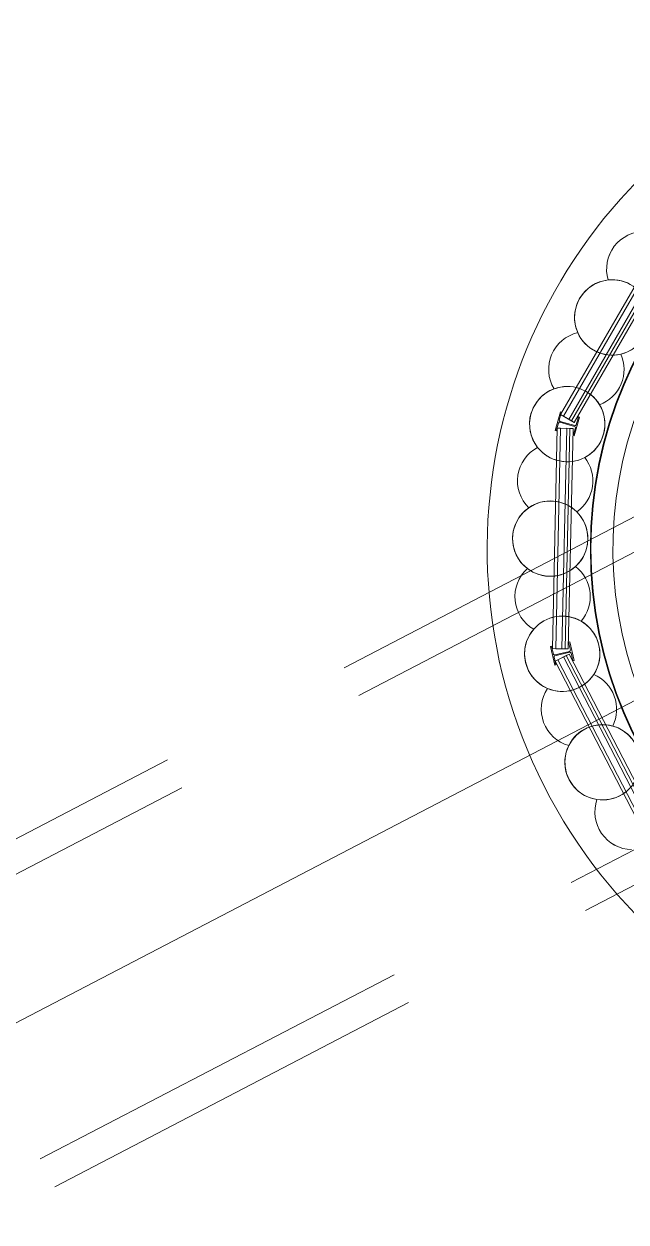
# Model space of a CAD drawing. Header units: metres. Extents: x 1753726 to 1755216, y 5920592 to 5921703.
# Drawn here: x 1754205.66 to 1754210.45, y 5920994.89 to 5921004.43 of the extents above; entities that cross this region are included whole.
import ezdxf

# ---------------------------------------------------------------- set-up
doc = ezdxf.new("R2010")
doc.units = ezdxf.units.M
doc.linetypes.add('CENTER', pattern=[50.8, 31.75, -6.35, 6.35, -6.35])
doc.linetypes.add('HIDDEN2', pattern=[4.7625, 3.175, -1.5875])
for name, color, linetype, lineweight in [('A-FLOR-____-OTLN', 9, 'Continuous', 9), ('A-WALL-____-OTLN', 2, 'Continuous', 9), ('P-PIPE-____-CNTR', 1, 'CENTER', 9), ('P-PIPE-____-OTLN', 6, 'HIDDEN2', 18), ('S-BEAM-____-OTLN', 7, 'Continuous', 9), ('S-FNDN-____-OTLN', 7, 'Continuous', 9)]:
    doc.layers.add(name, color=color, linetype=linetype, lineweight=lineweight)

# ---------------------------------------------------------------- blocks, each defined once
blk = doc.blocks.new('308492-ARUP-TUTB-MOD-0001_rvt-1-X-ARUP-GL-HERNE_BAY_ALIGNMENT')
at = {"layer": 'P-PIPE-____-CNTR'}
blk.add_line((1754158.8357, 5920972.1344), (1754211.6233, 5920999.6192), dxfattribs=at)
blk.add_line((1754158.8357, 5920972.1344), (1754211.6233, 5920999.6192), dxfattribs=at)
at = {"layer": 'P-PIPE-____-OTLN'}
for p, q in [((1754211.0229, 5921000.7723), (1754158.2353, 5920973.2875)), ((1754211.1384, 5921000.5505), (1754158.3508, 5920973.0657)), ((1754159.3206, 5920971.2031), (1754212.1082, 5920998.6879)), ((1754159.4361, 5920970.9814), (1754212.2236, 5920998.4661))]:
    blk.add_line(p, q, dxfattribs=at)
blk = doc.blocks.new('Arup_Beam_Steel I Section_UC_AU1 - 150UC30-4392361-X-ARUP-GL-HERNE_BAY_ALIGNMENT')
at = {"layer": 'S-BEAM-____-OTLN'}
for p, q in [((1754209.9265, 5921001.341), (1754209.8851, 5921001.1937)), ((1754209.8851, 5921001.1937), (1754209.9265, 5921001.341)), ((1754209.9181, 5921001.2765), (1754209.9355, 5921001.3384)), ((1754209.9355, 5921001.3384), (1754209.9181, 5921001.2765)), ((1754209.9355, 5921001.3384), (1754209.9265, 5921001.341)), ((1754209.9265, 5921001.341), (1754209.9355, 5921001.3384)), ((1754209.8942, 5921001.1911), (1754209.9116, 5921001.253)), ((1754209.9116, 5921001.253), (1754209.8942, 5921001.1911)), ((1754209.9225, 5921001.2592), (1754210.0394, 5921001.2264)), ((1754210.0394, 5921001.2264), (1754209.9225, 5921001.2592)), ((1754210.0412, 5921001.2328), (1754209.9243, 5921001.2655)), ((1754209.9243, 5921001.2655), (1754210.0412, 5921001.2328)), ((1754210.0373, 5921001.151), (1754210.0786, 5921001.2983)), ((1754210.0786, 5921001.2983), (1754210.0373, 5921001.151)), ((1754210.0695, 5921001.3008), (1754210.0522, 5921001.2389)), ((1754210.0522, 5921001.2389), (1754210.0695, 5921001.3008)), ((1754210.0786, 5921001.2983), (1754210.0695, 5921001.3008)), ((1754210.0695, 5921001.3008), (1754210.0786, 5921001.2983)), ((1754209.8851, 5921001.1937), (1754209.8942, 5921001.1911)), ((1754209.8942, 5921001.1911), (1754209.8851, 5921001.1937)), ((1754210.0456, 5921001.2154), (1754210.0282, 5921001.1535)), ((1754210.0282, 5921001.1535), (1754210.0456, 5921001.2154)), ((1754210.0282, 5921001.1535), (1754210.0373, 5921001.151)), ((1754210.0373, 5921001.151), (1754210.0282, 5921001.1535))]:
    blk.add_line(p, q, dxfattribs=at)
for centre, major_axis, start_param, end_param in [((1754209.9201, 5921001.2506), (-0.00686, 0.00567), 5.129248, 6.700044), ((1754209.9201, 5921001.2506), (-0.00686, 0.00567), 5.129248, 6.700044), ((1754209.9267, 5921001.2741), (-0.00865, 0.00208), 6.245168, 7.815964), ((1754209.9267, 5921001.2741), (-0.00865, 0.00208), 6.245168, 7.815964), ((1754210.037, 5921001.2178), (-0.0083, 0.00321), 3.236701, 4.807497), ((1754210.037, 5921001.2178), (-0.0083, 0.00321), 3.236701, 4.807497), ((1754210.0436, 5921001.2413), (-0.00768, 0.00449), 1.82678, 3.397576), ((1754210.0436, 5921001.2413), (-0.00768, 0.00449), 1.82678, 3.397576)]:
    blk.add_ellipse(centre, major_axis=major_axis, ratio=1, start_param=start_param, end_param=end_param, dxfattribs=at)
blk = doc.blocks.new('Arup_Beam_Steel I Section_UC_AU1 - 150UC30-4392442-X-ARUP-GL-HERNE_BAY_ALIGNMENT')
at = {"layer": 'S-BEAM-____-OTLN'}
for p, q in [((1754210.001, 5920999.511), (1754209.9919, 5920999.5089)), ((1754209.9919, 5920999.5089), (1754210.001, 5920999.511)), ((1754209.9919, 5920999.5089), (1754210.0065, 5920999.4463)), ((1754210.0065, 5920999.4463), (1754209.9919, 5920999.5089)), ((1754210.0358, 5920999.362), (1754210.001, 5920999.511)), ((1754210.001, 5920999.511), (1754210.0358, 5920999.362)), ((1754209.8563, 5920999.4773), (1754209.8471, 5920999.4751)), ((1754209.8471, 5920999.4751), (1754209.8563, 5920999.4773)), ((1754209.8471, 5920999.4751), (1754209.8819, 5920999.3261)), ((1754209.8819, 5920999.3261), (1754209.8471, 5920999.4751)), ((1754209.8709, 5920999.4146), (1754209.8563, 5920999.4773)), ((1754209.8563, 5920999.4773), (1754209.8709, 5920999.4146)), ((1754209.9998, 5920999.4356), (1754209.8816, 5920999.408)), ((1754209.8816, 5920999.408), (1754209.9998, 5920999.4356)), ((1754209.8831, 5920999.4016), (1754210.0013, 5920999.4292)), ((1754210.0013, 5920999.4292), (1754209.8831, 5920999.4016)), ((1754210.012, 5920999.4225), (1754210.0266, 5920999.3599)), ((1754210.0266, 5920999.3599), (1754210.012, 5920999.4225)), ((1754209.8911, 5920999.3283), (1754209.8765, 5920999.3909)), ((1754209.8765, 5920999.3909), (1754209.8911, 5920999.3283)), ((1754209.8819, 5920999.3261), (1754209.8911, 5920999.3283)), ((1754209.8911, 5920999.3283), (1754209.8819, 5920999.3261)), ((1754210.0266, 5920999.3599), (1754210.0358, 5920999.362)), ((1754210.0358, 5920999.362), (1754210.0266, 5920999.3599))]:
    blk.add_line(p, q, dxfattribs=at)
for centre, major_axis, start_param, end_param in [((1754209.8796, 5920999.4167), (-0.00102, 0.00884), 1.685429, 3.256226), ((1754209.8796, 5920999.4167), (-0.00102, 0.00884), 1.685429, 3.256226), ((1754209.9978, 5920999.4442), (0.00884, 0.00102), 4.827022, 6.397818), ((1754209.9978, 5920999.4442), (0.00884, 0.00102), 4.827022, 6.397818), ((1754210.0033, 5920999.4205), (-0.00806, 0.00378), 3.8098, 5.380596), ((1754210.0033, 5920999.4205), (-0.00806, 0.00378), 3.8098, 5.380596), ((1754209.8851, 5920999.3929), (0.00837, 0.00302), 1.453606, 3.024402), ((1754209.8851, 5920999.3929), (0.00837, 0.00302), 1.453606, 3.024402)]:
    blk.add_ellipse(centre, major_axis=major_axis, ratio=1, start_param=start_param, end_param=end_param, dxfattribs=at)
blk = doc.blocks.new('308492-ARUP-STTW-MOD-0400_rvt-1-X-ARUP-GL-HERNE_BAY_ALIGNMENT')
at = {"layer": 'A-FLOR-____-OTLN'}
for start, end in [(0, 180), (0, 180), (180, 0), (180, 0)]:
    blk.add_arc((1754213.52, 5921000.2536), 3.35, start, end, dxfattribs=at)
at = {"layer": 'A-WALL-____-OTLN'}
for p, q in [((1754210.8038, 5921002.8349), (1754209.9288, 5921001.3194)), ((1754209.9288, 5921001.3194), (1754210.8038, 5921002.8349)), ((1754210.8254, 5921002.8224), (1754209.9504, 5921001.3069)), ((1754209.9937, 5921001.2819), (1754210.8687, 5921002.7974)), ((1754210.8687, 5921002.7974), (1754209.9937, 5921001.2819)), ((1754210.0154, 5921001.2694), (1754210.8904, 5921002.7849)), ((1754210.037, 5921001.2569), (1754210.912, 5921002.7724)), ((1754210.912, 5921002.7724), (1754210.037, 5921001.2569)), ((1754210.037, 5921001.2569), (1754210.912, 5921002.7724)), ((1754210.912, 5921002.7724), (1754210.037, 5921001.2569)), ((1754210.037, 5921001.2569), (1754209.9288, 5921001.3194)), ((1754209.9504, 5921001.3069), (1754209.9288, 5921001.3194)), ((1754209.9504, 5921001.3069), (1754210.0154, 5921001.2694)), ((1754210.037, 5921001.2569), (1754209.9937, 5921001.2819)), ((1754209.9937, 5921001.2819), (1754210.037, 5921001.2569)), ((1754210.037, 5921001.2569), (1754210.0154, 5921001.2694)), ((1754209.9022, 5921001.2123), (1754209.8641, 5920999.4577)), ((1754209.8641, 5920999.4577), (1754209.9022, 5921001.2123)), ((1754209.9272, 5921001.2118), (1754209.8891, 5920999.4572)), ((1754209.9022, 5921001.2123), (1754210.0272, 5921001.2096)), ((1754209.9022, 5921001.2123), (1754209.9272, 5921001.2118)), ((1754209.9272, 5921001.2118), (1754210.0022, 5921001.2101)), ((1754209.9391, 5920999.4561), (1754209.9772, 5921001.2107)), ((1754209.9772, 5921001.2107), (1754209.9391, 5920999.4561)), ((1754209.9641, 5920999.4556), (1754210.0022, 5921001.2101)), ((1754209.9772, 5921001.2107), (1754210.0272, 5921001.2096)), ((1754209.9772, 5921001.2107), (1754210.0272, 5921001.2096)), ((1754209.9891, 5920999.455), (1754210.0272, 5921001.2096)), ((1754210.0272, 5921001.2096), (1754209.9891, 5920999.455)), ((1754209.9891, 5920999.455), (1754210.0272, 5921001.2096)), ((1754210.0272, 5921001.2096), (1754209.9891, 5920999.455)), ((1754210.0022, 5921001.2101), (1754210.0272, 5921001.2096)), ((1754209.9891, 5920999.455), (1754209.8641, 5920999.4577)), ((1754209.8891, 5920999.4572), (1754209.8641, 5920999.4577)), ((1754209.885, 5920999.3572), (1754209.9961, 5920999.4146)), ((1754209.8891, 5920999.4572), (1754209.9641, 5920999.4556)), ((1754209.9891, 5920999.455), (1754209.9391, 5920999.4561)), ((1754209.9391, 5920999.4561), (1754209.9891, 5920999.455)), ((1754209.9517, 5920999.3916), (1754209.9961, 5920999.4146)), ((1754209.9517, 5920999.3916), (1754209.9961, 5920999.4146)), ((1754209.9891, 5920999.455), (1754209.9641, 5920999.4556)), ((1754209.9739, 5920999.4031), (1754209.9961, 5920999.4146)), ((1754210.8033, 5920997.8506), (1754209.9961, 5920999.4146)), ((1754209.9961, 5920999.4146), (1754210.8033, 5920997.8506)), ((1754210.8033, 5920997.8506), (1754209.9961, 5920999.4146)), ((1754209.9961, 5920999.4146), (1754210.8033, 5920997.8506)), ((1754209.885, 5920999.3572), (1754209.9072, 5920999.3687)), ((1754209.885, 5920999.3572), (1754210.6922, 5920997.7933)), ((1754210.6922, 5920997.7933), (1754209.885, 5920999.3572)), ((1754209.9072, 5920999.3687), (1754209.9739, 5920999.4031)), ((1754209.9072, 5920999.3687), (1754210.7144, 5920997.8047)), ((1754210.7589, 5920997.8277), (1754209.9517, 5920999.3916)), ((1754209.9517, 5920999.3916), (1754210.7589, 5920997.8277)), ((1754210.7811, 5920997.8391), (1754209.9739, 5920999.4031))]:
    blk.add_line(p, q, dxfattribs=at)
at = {"layer": 'S-BEAM-____-OTLN'}
for start, end in [(0, 180), (0, 180), (180, 0), (180, 0)]:
    blk.add_arc((1754213.52, 5921000.2536), 3.355, start, end, dxfattribs=at)
at = {"layer": 'S-FNDN-____-OTLN', "flags": 128}
for points in [[(1754210.0538, 5921002.1868), (1754210.0768, 5921002.2392), (1754210.1093, 5921002.2864), (1754210.1502, 5921002.3265), (1754210.198, 5921002.3581), (1754210.2509, 5921002.38), (1754210.3071, 5921002.3914)], [(1754210.3071, 5921002.3914), (1754210.2509, 5921002.38), (1754210.198, 5921002.3581), (1754210.1502, 5921002.3265), (1754210.1093, 5921002.2864), (1754210.0768, 5921002.2392), (1754210.0538, 5921002.1868)], [(1754210.3071, 5921002.3914), (1754210.359, 5921002.3925), (1754210.4103, 5921002.3845), (1754210.4594, 5921002.3678), (1754210.505, 5921002.3429), (1754210.5456, 5921002.3105), (1754210.5799, 5921002.2716), (1754210.6071, 5921002.2273), (1754210.6262, 5921002.179)], [(1754210.6262, 5921002.179), (1754210.6071, 5921002.2273), (1754210.5799, 5921002.2716), (1754210.5456, 5921002.3105), (1754210.505, 5921002.3429), (1754210.4594, 5921002.3678), (1754210.4103, 5921002.3845), (1754210.359, 5921002.3925), (1754210.3071, 5921002.3914)], [(1754210.0644, 5921001.9719), (1754210.0469, 5921002.0239), (1754210.0392, 5921002.0783), (1754210.0415, 5921002.1332), (1754210.0538, 5921002.1868)], [(1754210.0538, 5921002.1868), (1754210.0415, 5921002.1332), (1754210.0392, 5921002.0783), (1754210.0469, 5921002.0239), (1754210.0644, 5921001.9719)], [(1754210.6238, 5921001.9995), (1754210.6038, 5921001.9525), (1754210.5761, 5921001.9097), (1754210.5416, 5921001.8721), (1754210.5013, 5921001.8409), (1754210.4562, 5921001.8171), (1754210.4077, 5921001.8012)], [(1754210.4077, 5921001.8012), (1754210.4562, 5921001.8171), (1754210.5013, 5921001.8409), (1754210.5416, 5921001.8721), (1754210.5761, 5921001.9097), (1754210.6038, 5921001.9525), (1754210.6238, 5921001.9995)], [(1754210.4077, 5921001.8012), (1754210.3563, 5921001.7936), (1754210.3044, 5921001.7951), (1754210.2535, 5921001.8055), (1754210.2052, 5921001.8245), (1754210.1609, 5921001.8516), (1754210.1219, 5921001.8859), (1754210.0894, 5921001.9264), (1754210.0644, 5921001.9719)], [(1754210.0644, 5921001.9719), (1754210.0894, 5921001.9264), (1754210.1219, 5921001.8859), (1754210.1609, 5921001.8516), (1754210.2052, 5921001.8245), (1754210.2535, 5921001.8055), (1754210.3044, 5921001.7951), (1754210.3563, 5921001.7936), (1754210.4077, 5921001.8012)], [(1754209.6818, 5921001.264), (1754209.6911, 5921001.3205), (1754209.7109, 5921001.3743), (1754209.7405, 5921001.4233), (1754209.7789, 5921001.4658), (1754209.8247, 5921001.5002), (1754209.8763, 5921001.5252)], [(1754209.8763, 5921001.5252), (1754209.8247, 5921001.5002), (1754209.7789, 5921001.4658), (1754209.7405, 5921001.4233), (1754209.7109, 5921001.3743), (1754209.6911, 5921001.3205), (1754209.6818, 5921001.264)], [(1754209.8763, 5921001.5252), (1754209.9263, 5921001.5391), (1754209.978, 5921001.5442), (1754210.0297, 5921001.5402), (1754210.08, 5921001.5274), (1754210.1274, 5921001.5061), (1754210.1704, 5921001.477), (1754210.2077, 5921001.4409), (1754210.2382, 5921001.3988)], [(1754210.2382, 5921001.3988), (1754210.2077, 5921001.4409), (1754210.1704, 5921001.477), (1754210.1274, 5921001.5061), (1754210.08, 5921001.5274), (1754210.0297, 5921001.5402), (1754209.978, 5921001.5442), (1754209.9263, 5921001.5391), (1754209.8763, 5921001.5252)], [(1754210.2382, 5921001.3988), (1754210.2587, 5921001.3582), (1754210.2727, 5921001.3148), (1754210.2801, 5921001.2699), (1754210.2805, 5921001.2243)], [(1754210.2805, 5921001.2243), (1754210.2801, 5921001.2699), (1754210.2727, 5921001.3148), (1754210.2587, 5921001.3582), (1754210.2382, 5921001.3988)], [(1754209.7456, 5921001.0585), (1754209.7156, 5921001.1046), (1754209.6946, 5921001.1553), (1754209.6832, 5921001.2091), (1754209.6818, 5921001.264)], [(1754209.6818, 5921001.264), (1754209.6832, 5921001.2091), (1754209.6946, 5921001.1553), (1754209.7156, 5921001.1046), (1754209.7456, 5921001.0585)], [(1754210.2805, 5921001.2243), (1754210.2728, 5921001.1739), (1754210.2567, 5921001.1255), (1754210.2326, 5921001.0805), (1754210.2013, 5921001.0403), (1754210.1635, 5921001.006), (1754210.1206, 5921000.9785)], [(1754210.1206, 5921000.9785), (1754210.1635, 5921001.006), (1754210.2013, 5921001.0403), (1754210.2326, 5921001.0805), (1754210.2567, 5921001.1255), (1754210.2728, 5921001.1739), (1754210.2805, 5921001.2243)], [(1754210.1206, 5921000.9785), (1754210.0726, 5921000.9585), (1754210.022, 5921000.947), (1754209.9701, 5921000.9444), (1754209.9186, 5921000.9508), (1754209.8689, 5921000.966), (1754209.8226, 5921000.9895), (1754209.7811, 5921001.0206), (1754209.7456, 5921001.0585)], [(1754209.7456, 5921001.0585), (1754209.7811, 5921001.0206), (1754209.8226, 5921000.9895), (1754209.8689, 5921000.966), (1754209.9186, 5921000.9508), (1754209.9701, 5921000.9444), (1754210.022, 5921000.947), (1754210.0726, 5921000.9585), (1754210.1206, 5921000.9785)], [(1754209.5511, 5921000.2777), (1754209.5459, 5921000.3348), (1754209.5518, 5921000.3918), (1754209.5683, 5921000.4466), (1754209.595, 5921000.4973), (1754209.6308, 5921000.542), (1754209.6744, 5921000.5791)], [(1754209.6744, 5921000.5791), (1754209.6308, 5921000.542), (1754209.595, 5921000.4973), (1754209.5683, 5921000.4466), (1754209.5518, 5921000.3918), (1754209.5459, 5921000.3348), (1754209.5511, 5921000.2777)], [(1754209.6744, 5921000.5791), (1754209.7194, 5921000.605), (1754209.7682, 5921000.6227), (1754209.8193, 5921000.6318), (1754209.8713, 5921000.6319), (1754209.9224, 5921000.623), (1754209.9713, 5921000.6055), (1754210.0164, 5921000.5798), (1754210.0565, 5921000.5467)], [(1754210.0565, 5921000.5467), (1754210.0164, 5921000.5798), (1754209.9713, 5921000.6055), (1754209.9224, 5921000.623), (1754209.8713, 5921000.6319), (1754209.8193, 5921000.6318), (1754209.7682, 5921000.6227), (1754209.7194, 5921000.605), (1754209.6744, 5921000.5791)], [(1754210.0565, 5921000.5467), (1754210.0864, 5921000.5124), (1754210.1108, 5921000.4739), (1754210.129, 5921000.4322), (1754210.1408, 5921000.3882)], [(1754210.1408, 5921000.3882), (1754210.129, 5921000.4322), (1754210.1108, 5921000.4739), (1754210.0864, 5921000.5124), (1754210.0565, 5921000.5467)], [(1754210.1408, 5921000.3882), (1754210.1459, 5921000.3374), (1754210.1423, 5921000.2865), (1754210.1302, 5921000.237), (1754210.1098, 5921000.1902), (1754210.0818, 5921000.1476), (1754210.047, 5921000.1103)], [(1754210.047, 5921000.1103), (1754210.0818, 5921000.1476), (1754210.1098, 5921000.1902), (1754210.1302, 5921000.237), (1754210.1423, 5921000.2865), (1754210.1459, 5921000.3374), (1754210.1408, 5921000.3882)], [(1754209.6639, 5921000.0945), (1754209.6235, 5921000.1317), (1754209.5905, 5921000.1756), (1754209.5661, 5921000.2249), (1754209.5511, 5921000.2777)], [(1754209.5511, 5921000.2777), (1754209.5661, 5921000.2249), (1754209.5905, 5921000.1756), (1754209.6235, 5921000.1317), (1754209.6639, 5921000.0945)], [(1754210.047, 5921000.1103), (1754210.0056, 5921000.079), (1754209.9594, 5921000.0552), (1754209.9098, 5921000.0398), (1754209.8583, 5921000.0332), (1754209.8064, 5921000.0356), (1754209.7557, 5921000.0468), (1754209.7077, 5921000.0667), (1754209.6639, 5921000.0945)], [(1754209.6639, 5921000.0945), (1754209.7077, 5921000.0667), (1754209.7557, 5921000.0468), (1754209.8064, 5921000.0356), (1754209.8583, 5921000.0332), (1754209.9098, 5921000.0398), (1754209.9594, 5921000.0552), (1754210.0056, 5921000.079), (1754210.047, 5921000.1103)], [(1754209.7142, 5920999.6125), (1754209.7514, 5920999.6487), (1754209.7942, 5920999.6781), (1754209.8415, 5920999.6995), (1754209.8917, 5920999.7126), (1754209.9435, 5920999.7167), (1754209.9952, 5920999.7119), (1754210.0453, 5920999.6982), (1754210.0923, 5920999.6761)], [(1754210.0923, 5920999.6761), (1754210.0453, 5920999.6982), (1754209.9952, 5920999.7119), (1754209.9435, 5920999.7167), (1754209.8917, 5920999.7126), (1754209.8415, 5920999.6995), (1754209.7942, 5920999.6781), (1754209.7514, 5920999.6487), (1754209.7142, 5920999.6125)], [(1754209.6697, 5920999.2899), (1754209.6505, 5920999.3439), (1754209.642, 5920999.4005), (1754209.6444, 5920999.4578), (1754209.6576, 5920999.5135), (1754209.6811, 5920999.5657), (1754209.7142, 5920999.6125)], [(1754209.7142, 5920999.6125), (1754209.6811, 5920999.5657), (1754209.6576, 5920999.5135), (1754209.6444, 5920999.4578), (1754209.642, 5920999.4005), (1754209.6505, 5920999.3439), (1754209.6697, 5920999.2899)], [(1754210.0923, 5920999.6761), (1754210.1298, 5920999.6503), (1754210.163, 5920999.6191), (1754210.1911, 5920999.5833), (1754210.2134, 5920999.5436)], [(1754210.2134, 5920999.5436), (1754210.1911, 5920999.5833), (1754210.163, 5920999.6191), (1754210.1298, 5920999.6503), (1754210.0923, 5920999.6761)], [(1754210.2134, 5920999.5436), (1754210.231, 5920999.4956), (1754210.2402, 5920999.4455), (1754210.2407, 5920999.3945), (1754210.2326, 5920999.3441), (1754210.2161, 5920999.2958), (1754210.1917, 5920999.2511)], [(1754210.1917, 5920999.2511), (1754210.2161, 5920999.2958), (1754210.2326, 5920999.3441), (1754210.2407, 5920999.3945), (1754210.2402, 5920999.4455), (1754210.231, 5920999.4956), (1754210.2134, 5920999.5436)], [(1754209.8246, 5920999.1405), (1754209.7761, 5920999.1665), (1754209.7333, 5920999.2008), (1754209.6974, 5920999.2424), (1754209.6697, 5920999.2899)], [(1754209.6697, 5920999.2899), (1754209.6974, 5920999.2424), (1754209.7333, 5920999.2008), (1754209.7761, 5920999.1665), (1754209.8246, 5920999.1405)], [(1754210.1917, 5920999.2511), (1754210.1593, 5920999.2104), (1754210.1205, 5920999.1759), (1754210.0763, 5920999.1487), (1754210.028, 5920999.1295), (1754209.9772, 5920999.1189), (1754209.9253, 5920999.1172), (1754209.8739, 5920999.1245), (1754209.8246, 5920999.1405)], [(1754209.8246, 5920999.1405), (1754209.8739, 5920999.1245), (1754209.9253, 5920999.1172), (1754209.9772, 5920999.1189), (1754210.028, 5920999.1295), (1754210.0763, 5920999.1487), (1754210.1205, 5920999.1759), (1754210.1593, 5920999.2104), (1754210.1917, 5920999.2511)], [(1754209.9931, 5920998.6861), (1754210.0201, 5920998.7305), (1754210.0543, 5920998.7695), (1754210.0947, 5920998.8021), (1754210.1402, 5920998.8272), (1754210.1893, 5920998.8441), (1754210.2406, 5920998.8523), (1754210.2925, 5920998.8515), (1754210.3435, 5920998.8418)], [(1754210.3435, 5920998.8418), (1754210.2925, 5920998.8515), (1754210.2406, 5920998.8523), (1754210.1893, 5920998.8441), (1754210.1402, 5920998.8272), (1754210.0947, 5920998.8021), (1754210.0543, 5920998.7695), (1754210.0201, 5920998.7305), (1754209.9931, 5920998.6861)], [(1754210.3435, 5920998.8418), (1754210.3863, 5920998.8261), (1754210.4262, 5920998.8042), (1754210.4623, 5920998.7765), (1754210.4938, 5920998.7435)], [(1754210.4938, 5920998.7435), (1754210.4623, 5920998.7765), (1754210.4262, 5920998.8042), (1754210.3863, 5920998.8261), (1754210.3435, 5920998.8418)], [(1754210.0302, 5920998.3626), (1754209.9983, 5920998.4101), (1754209.9759, 5920998.4629), (1754209.964, 5920998.5189), (1754209.9629, 5920998.5762), (1754209.9727, 5920998.6326), (1754209.9931, 5920998.6861)], [(1754209.9931, 5920998.6861), (1754209.9727, 5920998.6326), (1754209.9629, 5920998.5762), (1754209.964, 5920998.5189), (1754209.9759, 5920998.4629), (1754209.9983, 5920998.4101), (1754210.0302, 5920998.3626)], [(1754210.5455, 5920998.4548), (1754210.5243, 5920998.4074), (1754210.4952, 5920998.3643), (1754210.4592, 5920998.327), (1754210.4172, 5920998.2963), (1754210.3706, 5920998.2734), (1754210.3208, 5920998.2589), (1754210.2692, 5920998.2532), (1754210.2174, 5920998.2564)], [(1754210.2174, 5920998.2564), (1754210.2692, 5920998.2532), (1754210.3208, 5920998.2589), (1754210.3706, 5920998.2734), (1754210.4172, 5920998.2963), (1754210.4592, 5920998.327), (1754210.4952, 5920998.3643), (1754210.5243, 5920998.4074), (1754210.5455, 5920998.4548)], [(1754210.2174, 5920998.2564), (1754210.164, 5920998.2695), (1754210.114, 5920998.2922), (1754210.0689, 5920998.3235), (1754210.0302, 5920998.3626)], [(1754210.0302, 5920998.3626), (1754210.0689, 5920998.3235), (1754210.114, 5920998.2922), (1754210.164, 5920998.2695), (1754210.2174, 5920998.2564)]]:
    blk.add_lwpolyline(points, dxfattribs=at)
at = {"layer": 'S-FNDN-____-OTLN'}
for centre, radius, start, end in [((1754213.5201, 5921000.2533), 4.175, 23.95766, 203.95766), ((1754213.5201, 5921000.2533), 4.175, 23.95766, 203.95766), ((1754213.5201, 5921000.2533), 3.175, 23.95766, 203.95766), ((1754213.5201, 5921000.2533), 3.175, 23.95766, 203.95766), ((1754210.3388, 5921002.0931), 0.3, 283.27701, 16.63832), ((1754213.5201, 5921000.2533), 4.175, 203.95766, 23.95766), ((1754213.5201, 5921000.2533), 4.175, 203.95766, 23.95766), ((1754210.1333, 5921001.6799), 0.3, 103.27701, 211.03832), ((1754210.1333, 5921001.6799), 0.3, 103.27701, 211.03832), ((1754210.1333, 5921001.6799), 0.3, 103.27701, 211.03832), ((1754210.1333, 5921001.6799), 0.3, 103.27701, 211.03832), ((1754210.1333, 5921001.6799), 0.3, 290.47701, 23.83832), ((1754210.1333, 5921001.6799), 0.3, 290.47701, 23.83832), ((1754210.1333, 5921001.6799), 0.3, 290.47701, 23.83832), ((1754210.1333, 5921001.6799), 0.3, 290.47701, 23.83832), ((1754209.8849, 5921000.7928), 0.3, 117.67701, 225.43832), ((1754209.8849, 5921000.7928), 0.3, 117.67701, 225.43832), ((1754209.9812, 5921001.2442), 0.3, 218.23832, 297.67701), ((1754209.8849, 5921000.7928), 0.3, 304.87701, 38.23832), ((1754209.8849, 5921000.7928), 0.3, 304.87701, 38.23832), ((1754209.8459, 5921000.333), 0.3, 45.43832, 124.87701), ((1754209.8459, 5921000.333), 0.3, 312.07701, 45.43832), ((1754209.8459, 5921000.333), 0.3, 232.63832, 312.07701), ((1754209.8649, 5920999.8718), 0.3, 319.27701, 52.63832), ((1754209.8649, 5920999.8718), 0.3, 319.27701, 52.63832), ((1754209.8649, 5920999.8718), 0.3, 319.27701, 52.63832), ((1754209.8649, 5920999.8718), 0.3, 319.27701, 52.63832), ((1754209.9416, 5920999.4167), 0.3, 59.83832, 139.27701), ((1754209.9416, 5920999.4167), 0.3, 326.47701, 59.83832), ((1754209.9416, 5920999.4167), 0.3, 247.03832, 326.47701), ((1754210.0746, 5920998.9748), 0.3, 333.67701, 67.03832), ((1754210.0746, 5920998.9748), 0.3, 333.67701, 67.03832), ((1754210.262, 5920998.5531), 0.3, 74.23832, 153.67701), ((1754210.262, 5920998.5531), 0.3, 153.67701, 261.43832), ((1754210.5008, 5920998.1581), 0.3, 160.87701, 268.63832), ((1754210.5008, 5920998.1581), 0.3, 160.87701, 268.63832)]:
    blk.add_arc(centre, radius, start, end, dxfattribs=at)
for centre, major_axis, start_param, end_param in [((1754210.5945, 5921002.4773), (0.2297, 0.193), 0.852425, 2.733215), ((1754210.5945, 5921002.4773), (0.2783, 0.1121), 1.168297, 3.049087), ((1754210.5945, 5921002.4773), (0.2297, 0.193), 0.852425, 2.733215), ((1754210.5945, 5921002.4773), (0.2783, 0.1121), 1.168297, 3.049087), ((1754210.3388, 5921002.0931), (0.2714, 0.1277), 1.237008, 3.117797), ((1754210.3388, 5921002.0931), (0.2996, 0.0159), 1.623828, 3.504618), ((1754210.3388, 5921002.0931), (-0.2945, 0.0573), 3.62416, 5.010626), ((1754210.3388, 5921002.0931), (-0.2829, 0.1), 3.771653, 5.15812), ((1754210.3388, 5921002.0931), (-0.1716, 0.2461), 2.764476, 4.393938), ((1754210.3388, 5921002.0931), (0.034, 0.2981), 2.100575, 3.487042), ((1754210.3388, 5921002.0931), (0.2215, 0.2024), 2.817263, 4.20373), ((1754209.9812, 5921001.2442), (-0.1608, 0.2533), 6.07506, 7.95585), ((1754209.9812, 5921001.2442), (-0.1622, 0.2523), 6.069182, 7.949972), ((1754209.9812, 5921001.2442), (0.1727, 0.2453), 5.867345, 7.253812), ((1754209.9812, 5921001.2442), (0.0637, 0.2932), 5.468113, 6.85458), ((1754209.9812, 5921001.2442), (0.223, 0.2007), 4.46252, 6.091982), ((1754209.9812, 5921001.2442), (0.1876, 0.2341), 4.300061, 5.929523), ((1754209.8849, 5921000.7928), (-0.1778, 0.2417), 6.132014, 8.012803), ((1754209.8849, 5921000.7928), (-0.1778, 0.2417), 6.132014, 8.012803), ((1754209.9812, 5921001.2442), (0.3, 0), 3.808977, 5.195444), ((1754209.8849, 5921000.7928), (-0.0983, 0.2835), 3.416619, 5.046081), ((1754209.8849, 5921000.7928), (-0.0983, 0.2835), 3.416619, 5.046081), ((1754209.8459, 5921000.333), (0.3, 0), 0.793048, 2.179515), ((1754209.8459, 5921000.333), (0.213, 0.2112), 1.398408, 3.279198), ((1754209.8459, 5921000.333), (0.3, 0), 2.179515, 4.060305), ((1754209.8459, 5921000.333), (0, 0.3), 3.875975, 5.505437), ((1754209.8649, 5920999.8718), (-0.2546, 0.1586), 6.003983, 7.884773), ((1754209.8649, 5920999.8718), (0.3, 0), 2.305179, 4.185968), ((1754209.8649, 5920999.8718), (-0.2546, 0.1586), 6.003983, 7.884773), ((1754209.8649, 5920999.8718), (0.3, 0), 2.305179, 4.185968), ((1754209.8459, 5921000.333), (0.0961, 0.2842), 2.81555, 4.202017), ((1754209.9416, 5920999.4167), (-0.1251, 0.2727), 5.326742, 6.713208), ((1754209.9416, 5920999.4167), (-0.1657, 0.2501), 0.275026, 2.155816), ((1754209.9416, 5920999.4167), (-0.1251, 0.2727), 0.430023, 2.310813), ((1754209.9416, 5920999.4167), (0.183, 0.2377), 4.783212, 6.412674), ((1754209.9416, 5920999.4167), (0.2501, 0.1657), 3.726612, 5.113079), ((1754210.0746, 5920998.9748), (-0.2264, 0.1968), 3.397737, 5.027199), ((1754210.0746, 5920998.9748), (-0.2264, 0.1968), 3.397737, 5.027199), ((1754210.0746, 5920998.9748), (0.2031, 0.2208), 1.729269, 3.610059), ((1754210.0746, 5920998.9748), (0.2058, 0.2182), 1.741901, 3.62269), ((1754210.0746, 5920998.9748), (0.2031, 0.2208), 1.729269, 3.610059), ((1754210.0746, 5920998.9748), (0.2058, 0.2182), 1.741901, 3.62269), ((1754210.262, 5920998.5531), (0.0411, 0.2972), 6.145639, 7.532105), ((1754210.262, 5920998.5531), (0.2444, 0.1739), 5.330908, 6.96037), ((1754210.262, 5920998.5531), (0.0411, 0.2972), 4.516176, 6.145639), ((1754210.262, 5920998.5531), (-0.2532, 0.1609), 0.106689, 1.987478), ((1754210.262, 5920998.5531), (-0.2532, 0.1609), 1.987478, 3.373945), ((1754210.262, 5920998.5531), (0.2444, 0.1739), 3.944441, 5.330908), ((1754210.5008, 5920998.1581), (0.2342, 0.1874), 2.133016, 4.013806), ((1754210.5008, 5920998.1581), (0.2342, 0.1874), 2.133016, 4.013806)]:
    blk.add_ellipse(centre, major_axis=major_axis, ratio=1, start_param=start_param, end_param=end_param, dxfattribs=at)
at = {"layer": 'S-BEAM-____-OTLN'}
for name in ['Arup_Beam_Steel I Section_UC_AU1 - 150UC30-4392361-X-ARUP-GL-HERNE_BAY_ALIGNMENT', 'Arup_Beam_Steel I Section_UC_AU1 - 150UC30-4392442-X-ARUP-GL-HERNE_BAY_ALIGNMENT']:
    blk.add_blockref(name, (0, 0), dxfattribs=at)
blk = doc.blocks.new('308492-ARUP-STPW-MOD-1900_rvt-1-X-ARUP-GL-HERNE_BAY_ALIGNMENT')
at = {"layer": 'A-FLOR-____-OTLN'}
for start, end in [(0, 180), (0, 180), (180, 0), (180, 0)]:
    blk.add_arc((1754213.52, 5921000.2536), 3.35, start, end, dxfattribs=at)

msp = doc.modelspace()

# ---------------------------------------------------------------- block references
for name in ['308492-ARUP-TUTB-MOD-0001_rvt-1-X-ARUP-GL-HERNE_BAY_ALIGNMENT', '308492-ARUP-STPW-MOD-1900_rvt-1-X-ARUP-GL-HERNE_BAY_ALIGNMENT', '308492-ARUP-STTW-MOD-0400_rvt-1-X-ARUP-GL-HERNE_BAY_ALIGNMENT']:
    msp.add_blockref(name, (0, 0))

doc.saveas('drawing.dxf')
